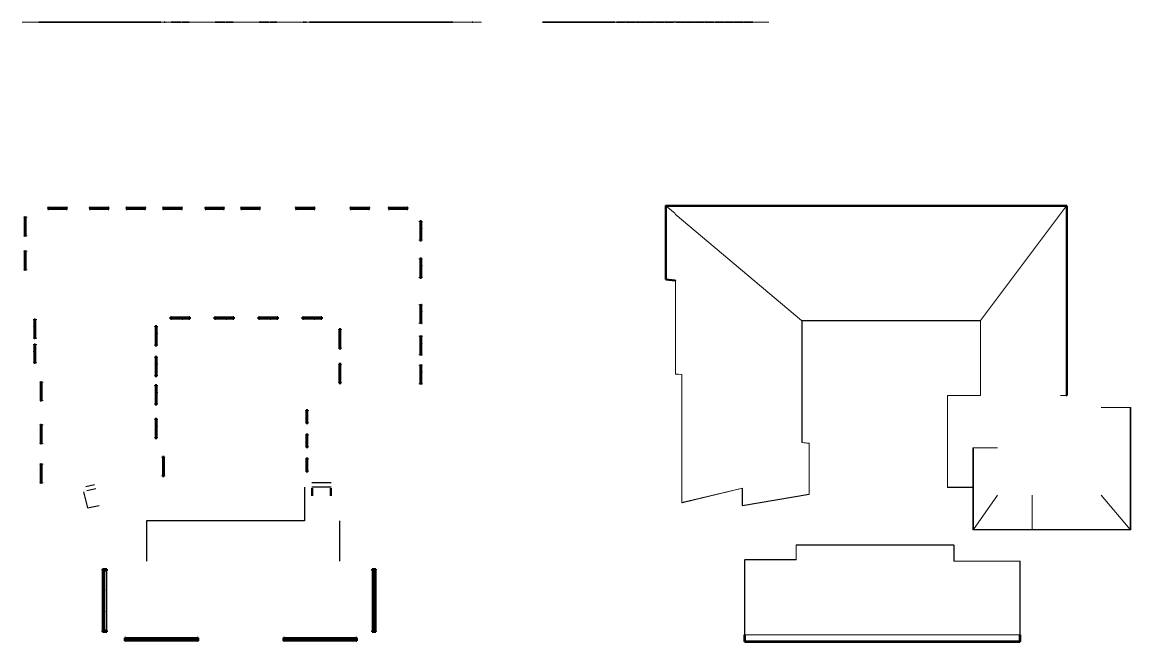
# Model space of a CAD drawing. Header units: inches. Extents: x -3048 to 2593, y -3508 to 2302.
# Drawn here: x -1541 to 2593, y -3508 to -1196 of the extents above; entities that cross this region are included whole.
import ezdxf

# ---------------------------------------------------------------- set-up
doc = ezdxf.new("R2010")
doc.units = ezdxf.units.IN
doc.header["$MEASUREMENT"] = 0
doc.linetypes.add('Dash 1_16_', pattern=[0.125, 0.0625, -0.0625])
for name, color, linetype, lineweight in [('A-CLNG', 13, 'Continuous', 30), ('A-DOOR', 31, 'Continuous', 30), ('A-DOOR-GLAZ', 31, 'Continuous', 50), ('A-FLOR', 140, 'Continuous', 30), ('A-GLAZ', 151, 'Continuous', 30), ('A-ROOF', 132, 'Continuous', 13), ('A-ROOF-MCUT', 132, 'Continuous', 50), ('A-ROOF-OTLN', 132, 'Continuous', 9), ('C-TOPO', 7, 'Dash 1_16_', 9)]:
    doc.layers.add(name, color=color, linetype=linetype, lineweight=lineweight)
doc.layers.get('A-DOOR').off()

# ---------------------------------------------------------------- blocks, each defined once
blk = doc.blocks.new('Double-Glass 1 - 72_ x 78_-129571-Level 2')
at = {"layer": 'A-DOOR-GLAZ', "color": 50}
for p, q in [((-35, -42.6), (-35, -13.8)), ((35, -13.8), (35, -42.6))]:
    blk.add_line(p, q, dxfattribs=at)
blk = doc.blocks.new('Golden Proportion - Wood 6_w-135343-Level 2')
at = {"layer": 'A-GLAZ', "color": 50, "lineweight": 50}
for p, q in [((-34.8, 3), (-36, 3)), ((-34.8, 1), (-34.8, 3)), ((-32.8, 2.5), (-34.8, 2.5)), ((-34.8, 2.5), (-34.8, 1)), ((-34.8, 1), (-32.8, 1)), ((-33.5, 1), (-34.8, 1)), ((-33.5, -3), (-33.5, 1)), ((-32.8, 1), (-32.8, 2.5)), ((-9.5, 2), (-32.8, 2)), ((-32.8, 2), (-32.8, 1.5)), ((-32.8, 1.5), (-9.5, 1.5)), ((-7.5, 2.5), (-9.5, 2.5)), ((-9.5, 2.5), (-9.5, 1)), ((-9.5, 1.5), (-9.5, 2)), ((-9.5, 1), (-7.5, 1)), ((-7.5, 1), (-7.5, 2.5)), ((32.7, 2), (-7.5, 2)), ((-7.5, 2), (-7.5, 1.5)), ((-7.5, 1.5), (32.7, 1.5)), ((34.7, 2.5), (32.7, 2.5)), ((32.7, 2.5), (32.7, 1)), ((32.7, 1.5), (32.7, 2)), ((32.7, 1), (34.7, 1)), ((34.7, 1), (33.5, 1)), ((33.5, 1), (33.5, -3)), ((34.7, 3), (34.7, 1)), ((36, 3), (34.7, 3)), ((34.7, 1), (34.7, 2.5)), ((-36, -3), (-33.5, -3)), ((33.5, -3), (36, -3))]:
    blk.add_line(p, q, dxfattribs=at)
at = {"layer": 'A-GLAZ', "color": 10}
for p, q in [((34.7, 3), (-34.8, 3)), ((-32.8, 2.5), (-9.5, 2.5)), ((-9.5, 1), (-32.8, 1)), ((-7.5, 2.5), (32.7, 2.5)), ((32.7, 1), (-7.5, 1)), ((-33.5, -3), (33.5, -3))]:
    blk.add_line(p, q, dxfattribs=at)
blk = doc.blocks.new('Golden Proportion - Wood 6_w-135604-Level 2')
at = {"layer": 'A-GLAZ', "color": 50, "lineweight": 50}
for p, q in [((-36, 3), (-33.5, 3)), ((-33.5, 3), (-33.5, -1)), ((33.5, 3), (36, 3)), ((33.5, -1), (33.5, 3)), ((-34.8, -3), (-36, -3)), ((-34.8, -1), (-32.8, -1)), ((-34.8, -2.5), (-34.8, -1)), ((-33.5, -1), (-34.8, -1)), ((-34.8, -1), (-34.8, -3)), ((-32.8, -2.5), (-34.8, -2.5)), ((-32.8, -1), (-32.8, -2.5)), ((-32.8, -2), (-32.8, -1.5)), ((-32.8, -1.5), (-9.5, -1.5)), ((-9.5, -2), (-32.8, -2)), ((-9.5, -1), (-7.5, -1)), ((-9.5, -2.5), (-9.5, -1)), ((-9.5, -1.5), (-9.5, -2)), ((-7.5, -2.5), (-9.5, -2.5)), ((-7.5, -1), (-7.5, -2.5)), ((-7.5, -2), (-7.5, -1.5)), ((-7.5, -1.5), (32.7, -1.5)), ((32.7, -2), (-7.5, -2)), ((32.7, -1), (34.7, -1)), ((32.7, -2.5), (32.7, -1)), ((32.7, -1.5), (32.7, -2)), ((34.7, -2.5), (32.7, -2.5)), ((34.7, -1), (33.5, -1)), ((34.7, -1), (34.7, -2.5)), ((34.7, -3), (34.7, -1)), ((36, -3), (34.7, -3))]:
    blk.add_line(p, q, dxfattribs=at)
at = {"layer": 'A-GLAZ', "color": 10}
for p, q in [((33.5, 3), (-33.5, 3)), ((-34.8, -3), (34.7, -3)), ((-32.8, -1), (-9.5, -1)), ((-9.5, -2.5), (-32.8, -2.5)), ((-7.5, -1), (32.7, -1)), ((32.7, -2.5), (-7.5, -2.5))]:
    blk.add_line(p, q, dxfattribs=at)
blk = doc.blocks.new('Windows 1 - Windows 1-126976-Level 2')
at = {"layer": 'A-GLAZ'}
h = blk.add_hatch(color=10, dxfattribs=at)
h.paths.add_polyline_path([(575, -524.2), (575, -516.2), (577, -516.2), (577, -507.5), (572, -507.5), (572, -524.2)], flags=0)
h.paths.add_polyline_path([(802.7, -524.2), (805.7, -524.2), (805.7, -507.5), (800.7, -507.5), (800.7, -516.2), (802.7, -516.2)], flags=0)
for points in [[(802.7, -517.5), (802.7, -517), (575, -517), (575, -517.5)], [(650, -518.2), (650, -516.2), (647, -516.2), (647, -518.2)], [(730.7, -518.2), (730.7, -516.2), (727.7, -516.2), (727.7, -518.2)]]:
    blk.add_hatch(color=10, dxfattribs=at).paths.add_polyline_path(points, flags=0)
at = {"layer": 'A-GLAZ', "color": 50, "lineweight": 50}
for p, q in [((577, -507.5), (572, -507.5)), ((572, -507.5), (572, -524.2)), ((572, -524.2), (575, -524.2)), ((575, -524.2), (575, -516.2)), ((575, -516.2), (577, -516.2)), ((802.7, -517), (575, -517)), ((575, -517), (575, -517.5)), ((575, -517.5), (802.7, -517.5)), ((577, -516.2), (577, -507.5)), ((650, -516.2), (647, -516.2)), ((647, -516.2), (647, -518.2)), ((647, -518.2), (650, -518.2)), ((650, -518.2), (650, -516.2)), ((730.7, -516.2), (727.7, -516.2)), ((727.7, -516.2), (727.7, -518.2)), ((727.7, -518.2), (730.7, -518.2)), ((730.7, -518.2), (730.7, -516.2)), ((805.7, -507.5), (800.7, -507.5)), ((800.7, -507.5), (800.7, -516.2)), ((800.7, -516.2), (802.7, -516.2)), ((802.7, -516.2), (802.7, -524.2)), ((802.7, -517.5), (802.7, -517)), ((802.7, -524.2), (805.7, -524.2)), ((805.7, -524.2), (805.7, -507.5))]:
    blk.add_line(p, q, dxfattribs=at)
at = {"layer": 'A-GLAZ', "color": 10}
for p, q in [((802.7, -524.2), (575, -524.2)), ((800.7, -507.5), (577, -507.5)), ((647, -516.2), (577, -516.2)), ((727.7, -516.2), (650, -516.2)), ((800.7, -516.2), (730.7, -516.2))]:
    blk.add_line(p, q, dxfattribs=at)
blk = doc.blocks.new('Windows 2 - Windows 2-128920-Level 2')
at = {"layer": 'A-GLAZ'}
h = blk.add_hatch(color=10, dxfattribs=at)
h.paths.add_polyline_path([(572, 481.4), (576, 481.4), (576, 489.4), (574, 489.4), (574, 495.4), (572, 495.4), (572, 487.8)], flags=0)
h.paths.add_polyline_path([(801.7, 481.4), (805.7, 481.4), (805.7, 495.4), (803.7, 495.4), (803.7, 489.4), (801.7, 489.4), (801.7, 487.8)], flags=0)
h.paths.add_polyline_path([(647, 488.4), (650, 488.4), (650, 490.4), (647, 490.4)], flags=0)
h.paths.add_polyline_path([(727.7, 488.4), (730.7, 488.4), (730.7, 490.4), (727.7, 490.4)], flags=0)
blk.add_hatch(color=10, dxfattribs=at).paths.add_polyline_path([(803.7, 489.1), (803.7, 489.6), (574, 489.6), (574, 489.1)], flags=0)
at = {"layer": 'A-GLAZ', "color": 50, "lineweight": 50}
for p, q in [((574, 495.4), (572, 495.4)), ((572, 495.4), (572, 481.4)), ((572, 481.4), (576, 481.4)), ((574, 489.4), (574, 495.4)), ((803.7, 489.6), (574, 489.6)), ((574, 489.6), (574, 489.1)), ((576, 489.4), (574, 489.4)), ((574, 489.1), (803.7, 489.1)), ((576, 481.4), (576, 489.4)), ((650, 490.4), (647, 490.4)), ((647, 490.4), (647, 488.4)), ((647, 488.4), (650, 488.4)), ((650, 488.4), (650, 490.4)), ((730.7, 490.4), (727.7, 490.4)), ((727.7, 490.4), (727.7, 488.4)), ((727.7, 488.4), (730.7, 488.4)), ((730.7, 488.4), (730.7, 490.4)), ((803.7, 489.4), (801.7, 489.4)), ((801.7, 489.4), (801.7, 481.4)), ((801.7, 481.4), (805.7, 481.4)), ((803.7, 495.4), (803.7, 489.4)), ((805.7, 495.4), (803.7, 495.4)), ((803.7, 489.1), (803.7, 489.6)), ((805.7, 481.4), (805.7, 495.4))]:
    blk.add_line(p, q, dxfattribs=at)
at = {"layer": 'A-GLAZ', "color": 10}
for p, q in [((574, 495.4), (803.7, 495.4)), ((576, 481.4), (801.7, 481.4))]:
    blk.add_line(p, q, dxfattribs=at)
blk = doc.blocks.new('Golden Proportion - Wood 6_w-136416-Level 2')
at = {"layer": 'A-GLAZ', "color": 50, "lineweight": 50}
for p, q in [((-34.8, 3), (-36, 3)), ((-36, 3), (-36, -3)), ((-34.8, 1), (-34.8, 3)), ((-32.8, 2.5), (-34.8, 2.5)), ((-34.8, 2.5), (-34.8, 1)), ((-34.8, 1), (-32.8, 1)), ((-33.5, 1), (-34.8, 1)), ((-33.5, -3), (-33.5, 1)), ((-32.8, 1), (-32.8, 2.5)), ((-9.5, 2), (-32.8, 2)), ((-32.8, 2), (-32.8, 1.5)), ((-32.8, 1.5), (-9.5, 1.5)), ((-7.5, 2.5), (-9.5, 2.5)), ((-9.5, 2.5), (-9.5, 1)), ((-9.5, 1.5), (-9.5, 2)), ((-9.5, 1), (-7.5, 1)), ((-7.5, 1), (-7.5, 2.5)), ((32.7, 2), (-7.5, 2)), ((-7.5, 2), (-7.5, 1.5)), ((-7.5, 1.5), (32.7, 1.5)), ((34.7, 2.5), (32.7, 2.5)), ((32.7, 2.5), (32.7, 1)), ((32.7, 1.5), (32.7, 2)), ((32.7, 1), (34.7, 1)), ((34.7, 1), (33.5, 1)), ((33.5, 1), (33.5, -3)), ((34.7, 3), (34.7, 1)), ((36, 3), (34.7, 3)), ((34.7, 1), (34.7, 2.5)), ((36, -3), (36, 3)), ((-36, -3), (-33.5, -3)), ((33.5, -3), (36, -3))]:
    blk.add_line(p, q, dxfattribs=at)
at = {"layer": 'A-GLAZ', "color": 10}
for p, q in [((34.7, 3), (-34.8, 3)), ((-32.8, 2.5), (-9.5, 2.5)), ((-9.5, 1), (-32.8, 1)), ((-7.5, 2.5), (32.7, 2.5)), ((32.7, 1), (-7.5, 1)), ((-33.5, -3), (33.5, -3))]:
    blk.add_line(p, q, dxfattribs=at)
blk = doc.blocks.new('Golden Proportion - Wood 4_w-136637-Level 2')
at = {"layer": 'A-GLAZ', "color": 50, "lineweight": 50}
for p, q in [((-22.8, 3), (-24, 3)), ((-24, 3), (-24, -3)), ((-22.8, 1), (-22.8, 3)), ((-20.8, 2.5), (-22.8, 2.5)), ((-22.8, 2.5), (-22.8, 1)), ((-22.8, 1), (-20.8, 1)), ((-21.5, 1), (-22.8, 1)), ((-21.5, -3), (-21.5, 1)), ((-20.8, 1), (-20.8, 2.5)), ((-6.7, 2), (-20.8, 2)), ((-20.8, 2), (-20.8, 1.5)), ((-20.8, 1.5), (-6.7, 1.5)), ((-4.7, 2.5), (-6.7, 2.5)), ((-6.7, 2.5), (-6.7, 1)), ((-6.7, 1.5), (-6.7, 2)), ((-6.7, 1), (-4.7, 1)), ((-4.7, 1), (-4.7, 2.5)), ((20.7, 2), (-4.7, 2)), ((-4.7, 2), (-4.7, 1.5)), ((-4.7, 1.5), (20.7, 1.5)), ((22.7, 2.5), (20.7, 2.5)), ((20.7, 2.5), (20.7, 1)), ((20.7, 1.5), (20.7, 2)), ((20.7, 1), (22.7, 1)), ((22.7, 1), (21.5, 1)), ((21.5, 1), (21.5, -3)), ((22.7, 3), (22.7, 1)), ((24, 3), (22.7, 3)), ((22.7, 1), (22.7, 2.5)), ((24, -3), (24, 3)), ((-24, -3), (-21.5, -3)), ((21.5, -3), (24, -3))]:
    blk.add_line(p, q, dxfattribs=at)
at = {"layer": 'A-GLAZ', "color": 10}
for p, q in [((22.7, 3), (-22.8, 3)), ((-20.8, 2.5), (-6.7, 2.5)), ((-6.7, 1), (-20.8, 1)), ((-4.7, 2.5), (20.7, 2.5)), ((20.7, 1), (-4.7, 1)), ((-21.5, -3), (21.5, -3))]:
    blk.add_line(p, q, dxfattribs=at)
blk = doc.blocks.new('Golden Proportion - Wood 6_w-V1-Level 2')
at = {"layer": 'A-GLAZ', "color": 50, "lineweight": 50}
for p, q in [((-34.8, 3), (-36, 3)), ((-36, 3), (-36, -3)), ((-34.8, 1), (-34.8, 3)), ((-32.8, 2.5), (-34.8, 2.5)), ((-34.8, 2.5), (-34.8, 1)), ((-34.8, 1), (-32.8, 1)), ((-33.5, 1), (-34.8, 1)), ((-33.5, -3), (-33.5, 1)), ((-32.8, 1), (-32.8, 2.5)), ((-9.5, 2), (-32.8, 2)), ((-32.8, 2), (-32.8, 1.5)), ((-32.8, 1.5), (-9.5, 1.5)), ((-7.5, 2.5), (-9.5, 2.5)), ((-9.5, 2.5), (-9.5, 1)), ((-9.5, 1.5), (-9.5, 2)), ((-9.5, 1), (-7.5, 1)), ((-7.5, 1), (-7.5, 2.5)), ((32.7, 2), (-7.5, 2)), ((-7.5, 2), (-7.5, 1.5)), ((-7.5, 1.5), (32.7, 1.5)), ((34.7, 2.5), (32.7, 2.5)), ((32.7, 2.5), (32.7, 1)), ((32.7, 1.5), (32.7, 2)), ((32.7, 1), (34.7, 1)), ((34.7, 1), (33.5, 1)), ((33.5, 1), (33.5, -3)), ((34.7, 3), (34.7, 1)), ((36, 3), (34.7, 3)), ((34.7, 1), (34.7, 2.5)), ((36, -3), (36, 3)), ((-36, -3), (-33.5, -3)), ((33.5, -3), (36, -3))]:
    blk.add_line(p, q, dxfattribs=at)
at = {"layer": 'A-GLAZ', "color": 10}
for p, q in [((34.7, 3), (-34.8, 3)), ((-32.8, 2.5), (-9.5, 2.5)), ((-9.5, 1), (-32.8, 1)), ((-7.5, 2.5), (32.7, 2.5)), ((32.7, 1), (-7.5, 1)), ((-33.5, -3), (33.5, -3))]:
    blk.add_line(p, q, dxfattribs=at)

msp = doc.modelspace()

# ---------------------------------------------------------------- hatches: boundary and pattern name
at = {"layer": 'A-GLAZ'}
h = msp.add_hatch(color=10, dxfattribs=at)
h.paths.add_polyline_path([(-1158.1, -3504), (-1156.1, -3504), (-1156.1, -3497), (-1154.8, -3497), (-1154.8, -3492), (-1158.1, -3492)], flags=0)
h.paths.add_polyline_path([(-888.4, -3497), (-887.1, -3497), (-887.1, -3504), (-885.1, -3504), (-885.1, -3492), (-888.4, -3492)], flags=0)
for points in [[(-1156.1, -3497.3), (-887.1, -3497.3), (-887.1, -3496.8), (-1156.1, -3496.8)], [(-564.5, -3497.3), (-295.5, -3497.3), (-295.5, -3496.8), (-564.5, -3496.8)]]:
    msp.add_hatch(color=10, dxfattribs=at).paths.add_polyline_path(points, flags=0)
h = msp.add_hatch(color=10, dxfattribs=at)
h.paths.add_polyline_path([(-566.5, -3504), (-564.5, -3504), (-564.5, -3497), (-563.2, -3497), (-563.2, -3492), (-566.5, -3492)], flags=0)
h.paths.add_polyline_path([(-296.8, -3492), (-296.8, -3497), (-295.5, -3497), (-295.5, -3504), (-293.5, -3504), (-293.5, -3492)], flags=0)

# ---------------------------------------------------------------- linework, layer by layer
at = {"layer": 'A-CLNG', "extrusion": (0, -1, 6.12323e-17)}
for p, q in [((-1024.8, -1195.9, 110.4), (-1459.8, -1195.9, 110.4)), ((-1459.8, -1195.9, 107.4), (-1024.8, -1195.9, 107.4)), ((-469.3, -1195.9, 110.4), (64.5, -1195.9, 110.4)), ((64.5, -1195.9, 107.4), (-469.3, -1195.9, 107.4))]:
    msp.add_line(p, q, dxfattribs=at)
at = {"layer": 'A-CLNG', "extrusion": (0, -1, 6.12323e-17), "elevation": 1195.9}
for points in [[(556.7, 42.3), (398.6, 42.3), (398.6, 45.3), (556.7, 45.3)], [(668.9, 42.3), (576.3, 42.3), (576.3, 45.3), (668.9, 45.3)]]:
    msp.add_lwpolyline(points, close=True, dxfattribs=at)
at = {"layer": 'A-FLOR', "extrusion": (0, -1, 6.12323e-17)}
for p, q in [((-1024.8, -1195.9, 119.5), (-1459.8, -1195.9, 119.5)), ((-1024.8, -1195.9, 116.5), (-1459.8, -1195.9, 116.5)), ((-469.3, -1195.9, 119.5), (64.5, -1195.9, 119.5)), ((64.5, -1195.9, 116.5), (-469.3, -1195.9, 116.5)), ((706.4, -1195.9, 47.6), (688.5, -1195.9, 47.6)), ((724.5, -1195.9, 41), (705.6, -1195.9, 41)), ((705.6, -1195.9, 41), (705.6, -1195.9, 45.9)), ((705.6, -1195.9, 45.9), (706.4, -1195.9, 47)), ((706.4, -1195.9, 47), (706.4, -1195.9, 47.6)), ((742.5, -1195.9, 34.4), (723.5, -1195.9, 34.4)), ((723.5, -1195.9, 34.4), (723.5, -1195.9, 39.3)), ((723.5, -1195.9, 39.3), (724.5, -1195.9, 40.2)), ((724.5, -1195.9, 40.2), (724.5, -1195.9, 41)), ((760.4, -1195.9, 27.6), (741.4, -1195.9, 27.6)), ((741.4, -1195.9, 27.6), (741.4, -1195.9, 32.7)), ((741.4, -1195.9, 32.7), (742.5, -1195.9, 33.6)), ((742.5, -1195.9, 33.6), (742.5, -1195.9, 34.4)), ((778.5, -1195.9, 21), (759.5, -1195.9, 21)), ((759.5, -1195.9, 21), (759.5, -1195.9, 25.9)), ((759.5, -1195.9, 25.9), (760.4, -1195.9, 26.9)), ((760.4, -1195.9, 26.9), (760.4, -1195.9, 27.6)), ((796.4, -1195.9, 14.4), (777.5, -1195.9, 14.4)), ((777.5, -1195.9, 14.4), (777.5, -1195.9, 19.3)), ((777.5, -1195.9, 19.3), (778.5, -1195.9, 20.3)), ((778.5, -1195.9, 20.3), (778.5, -1195.9, 21)), ((814.6, -1195.9, 7.7), (795.4, -1195.9, 7.7)), ((795.4, -1195.9, 7.7), (795.4, -1195.9, 12.7)), ((795.4, -1195.9, 12.7), (796.4, -1195.9, 13.5)), ((796.4, -1195.9, 13.5), (796.4, -1195.9, 14.4)), ((868.5, -1195.9, 0.9), (813.5, -1195.9, 0.9)), ((813.5, -1195.9, 0.9), (813.5, -1195.9, 6)), ((813.5, -1195.9, 6), (814.6, -1195.9, 6.9)), ((814.6, -1195.9, 6.9), (814.6, -1195.9, 7.7)), ((886, -1195.9, -5.7), (867.5, -1195.9, -5.7)), ((867.5, -1195.9, -5.7), (867.5, -1195.9, -0.8)), ((867.5, -1195.9, -0.8), (868.5, -1195.9, 0.3)), ((868.5, -1195.9, 0.3), (868.5, -1195.9, 0.9)), ((904.6, -1195.9, -12.3), (885.6, -1195.9, -12.3)), ((885.6, -1195.9, -12.3), (885.6, -1195.9, -7.4)), ((885.6, -1195.9, -7.4), (886.5, -1195.9, -6.3)), ((886.5, -1195.9, -6.3), (886, -1195.9, -5.7)), ((922.5, -1195.9, -18.9), (903.5, -1195.9, -18.9)), ((903.5, -1195.9, -18.9), (903.5, -1195.9, -14)), ((903.5, -1195.9, -14), (904.6, -1195.9, -13.2)), ((904.6, -1195.9, -13.2), (904.6, -1195.9, -12.3)), ((940.4, -1195.9, -25.7), (921.5, -1195.9, -25.7)), ((921.5, -1195.9, -25.7), (921.5, -1195.9, -20.8)), ((921.5, -1195.9, -20.8), (922.5, -1195.9, -19.8)), ((922.5, -1195.9, -19.8), (922.5, -1195.9, -18.9)), ((939.6, -1195.9, -27.5), (940.4, -1195.9, -26.4)), ((958.6, -1195.9, -32.4), (939.6, -1195.9, -32.4)), ((939.6, -1195.9, -32.4), (939.6, -1195.9, -27.5)), ((940.4, -1195.9, -26.4), (940.4, -1195.9, -25.7)), ((976.5, -1195.9, -39), (957.5, -1195.9, -39)), ((957.5, -1195.9, -39), (957.5, -1195.9, -34.1)), ((957.5, -1195.9, -34.1), (958.6, -1195.9, -33)), ((958.6, -1195.9, -33), (958.6, -1195.9, -32.4)), ((994.6, -1195.9, -45.6), (975.4, -1195.9, -45.6)), ((975.4, -1195.9, -45.6), (975.4, -1195.9, -40.7)), ((975.4, -1195.9, -40.7), (976.5, -1195.9, -39.8)), ((976.5, -1195.9, -39.8), (976.5, -1195.9, -39)), ((1012.5, -1195.9, -52.4), (993.6, -1195.9, -52.4)), ((993.6, -1195.9, -52.4), (993.6, -1195.9, -47.5)), ((993.6, -1195.9, -47.5), (994.6, -1195.9, -46.4)), ((994.6, -1195.9, -46.4), (994.6, -1195.9, -45.6)), ((1030.5, -1195.9, -59), (1011.5, -1195.9, -59)), ((1011.5, -1195.9, -59), (1011.5, -1195.9, -54.1)), ((1011.5, -1195.9, -54.1), (1012.5, -1195.9, -53.1)), ((1012.5, -1195.9, -53.1), (1012.5, -1195.9, -52.4)), ((1029.6, -1195.9, -65.6), (1029.6, -1195.9, -60.7)), ((1029.6, -1195.9, -60.7), (1030.5, -1195.9, -59.7)), ((1030.5, -1195.9, -59.7), (1030.5, -1195.9, -59))]:
    msp.add_line(p, q, dxfattribs=at)
at = {"layer": 'A-FLOR'}
for p, q in [((-1304.1, -2927.9), (-1271, -2920)), ((-488.8, -2930.4), (-488.8, -3056.7)), ((-461, -2913.2), (-389, -2913.2)), ((-389, -2930.4), (-461, -2930.4)), ((-1312.5, -2947.7), (-1297.8, -3007.1)), ((-1267, -2936.8), (-1300, -2944.7)), ((-1297.8, -3007.1), (-1254.1, -2999.5)), ((-488.8, -3056.7), (-1077.1, -3056.7)), ((-1077.1, -3056.7), (-1077.1, -3206.7)), ((-357, -3206.7), (-357, -3056.7))]:
    msp.add_line(p, q, dxfattribs=at)
at = {"layer": 'A-FLOR', "extrusion": (0, -1, 6.12323e-17), "elevation": 1195.9}
for points in [[(-1479.2, -12.5), (-1024.8, -12.5), (-1024.8, -0.6), (-1479.2, -0.6)], [(-469.3, -0.6), (64.5, -0.6), (64.5, -12.5), (-469.3, -12.5)], [(668.9, 51.3), (398.6, 51.3), (398.6, 54.3), (668.9, 54.3)]]:
    msp.add_lwpolyline(points, close=True, dxfattribs=at)
at = {"layer": 'A-GLAZ', "color": 50, "lineweight": 50}
for p, q in [((-1158.1, -3492), (-1158.1, -3504)), ((-1154.8, -3492), (-1158.1, -3492)), ((-1158.1, -3504), (-1156.1, -3504)), ((-887.1, -3496.8), (-1156.1, -3496.8)), ((-1156.1, -3504), (-1156.1, -3496.8)), ((-1156.1, -3497), (-1154.8, -3497)), ((-1156.1, -3497.3), (-887.1, -3497.3)), ((-1154.8, -3497), (-1154.8, -3492)), ((-885.1, -3492), (-888.4, -3492)), ((-888.4, -3492), (-888.4, -3497)), ((-888.4, -3497), (-887.1, -3497)), ((-887.1, -3496.8), (-887.1, -3504)), ((-887.1, -3504), (-885.1, -3504)), ((-885.1, -3504), (-885.1, -3492)), ((-566.5, -3492), (-566.5, -3504)), ((-563.2, -3492), (-566.5, -3492)), ((-566.5, -3504), (-564.5, -3504)), ((-295.5, -3496.8), (-564.5, -3496.8)), ((-564.5, -3504), (-564.5, -3496.8)), ((-564.5, -3497), (-563.2, -3497)), ((-564.5, -3497.3), (-295.5, -3497.3)), ((-563.2, -3497), (-563.2, -3492)), ((-293.5, -3492), (-296.8, -3492)), ((-296.8, -3492), (-296.8, -3497)), ((-296.8, -3497), (-295.5, -3497)), ((-295.5, -3496.8), (-295.5, -3504)), ((-295.5, -3504), (-293.5, -3504)), ((-293.5, -3504), (-293.5, -3492))]:
    msp.add_line(p, q, dxfattribs=at)
at = {"layer": 'A-GLAZ', "color": 10}
for p, q in [((-1156.1, -3504), (-887.1, -3504)), ((-888.4, -3492), (-1154.8, -3492)), ((-564.5, -3504), (-295.5, -3504)), ((-296.8, -3492), (-563.2, -3492))]:
    msp.add_line(p, q, dxfattribs=at)
at = {"layer": 'A-GLAZ', "extrusion": (0, -1, 6.12323e-17), "elevation": 1195.9}
for points in [[(-1476.2, 155.4), (-1473.2, 155.4), (-1473.2, 200), (-1476.2, 200)], [(-1476.2, 34.2), (-1473.2, 34.2), (-1473.2, 78.8), (-1476.2, 78.8)], [(-1442.9, 158.6), (-1416.9, 158.6), (-1416.9, 197), (-1442.9, 197)], [(-1413.9, 158.6), (-1377, 158.6), (-1377, 197), (-1413.9, 197)], [(-1287, 158.6), (-1261, 158.6), (-1261, 197), (-1287, 197)], [(-1258, 197), (-1220.8, 197), (-1220.8, 158.6), (-1258, 158.6)], [(-1150.9, 158.6), (-1124.8, 158.6), (-1124.8, 197), (-1150.9, 197)], [(-1121.9, 197), (-1084.7, 197), (-1084.7, 158.6), (-1121.9, 158.6)], [(-1011.4, 155.4), (-1008.4, 155.4), (-1008.4, 200), (-1011.4, 200)], [(-948, 197), (-985.1, 197), (-985.1, 158.6), (-948, 158.6)], [(-919, 158.6), (-945, 158.6), (-945, 197), (-919, 197)], [(-783.9, 197), (-821.1, 197), (-821.1, 158.6), (-783.9, 158.6)], [(-754.9, 158.6), (-781, 158.6), (-781, 197), (-754.9, 197)], [(-620.1, 197), (-657.2, 197), (-657.2, 158.6), (-620.1, 158.6)], [(-591.1, 158.6), (-617.1, 158.6), (-617.1, 197), (-591.1, 197)], [(-485.7, 155.4), (-482.7, 155.4), (-482.7, 185), (-485.7, 185)], [(-314.8, 197), (-289, 197), (-289, 158.6), (-314.8, 158.6)], [(-285.8, 158.6), (-248.9, 158.6), (-248.9, 197), (-285.8, 197)], [(-171.9, 197), (-145.9, 197), (-145.9, 158.6), (-171.9, 158.6)], [(-142.9, 158.6), (-105.8, 158.6), (-105.8, 197), (-142.9, 197)], [(136.6, 310.3), (138.7, 310.3), (138.7, 286.1), (136.6, 286.1)], [(428.4, 93.3), (454.5, 93.3), (454.5, 131.9), (428.4, 131.9)], [(674.2, 164.3), (707.1, 164.3), (707.1, 181.8), (674.2, 181.8)], [(710.7, 164.3), (743.5, 164.3), (743.5, 181.8), (710.7, 181.8)], [(746.9, 164.3), (780, 164.3), (780, 181.8), (746.9, 181.8)], [(783.4, 164.3), (816.5, 164.3), (816.5, 181.8), (783.4, 181.8)], [(819.9, 164.3), (853, 164.3), (853, 181.8), (819.9, 181.8)], [(856.4, 164.3), (889.2, 164.3), (889.2, 181.8), (856.4, 181.8)], [(896.1, 224.3), (929.1, 224.3), (929.1, 241.8), (896.1, 241.8)], [(932.3, 224.3), (965.4, 224.3), (965.4, 241.8), (932.3, 241.8)], [(968.6, 224.3), (1001.7, 224.3), (1001.7, 241.8), (968.6, 241.8)], [(1005.1, 224.3), (1038.1, 224.3), (1038.1, 241.8), (1005.1, 241.8)], [(1041.3, 224.3), (1074.4, 224.3), (1074.4, 241.8), (1041.3, 241.8)], [(1077.6, 224.3), (1110.7, 224.3), (1110.7, 241.8), (1077.6, 241.8)], [(1113.9, 224.3), (1146.9, 224.3), (1146.9, 241.8), (1113.9, 241.8)], [(1150.1, 224.3), (1183.2, 224.3), (1183.2, 241.8), (1150.1, 241.8)]]:
    msp.add_lwpolyline(points, close=True, dxfattribs=at)
for points in [[(-488.7, 197), (-493, 197), (-493, 158.6), (-488.7, 158.6)], [(398.6, 131.9), (425.5, 131.9), (425.5, 93.3), (398.6, 93.3)], [(556.7, 131.9), (552.4, 131.9), (552.4, 93.3), (556.7, 93.3)]]:
    msp.add_lwpolyline(points, dxfattribs=at)
at = {"layer": 'A-ROOF', "extrusion": (0, -1, 6.12323e-17)}
for p, q in [((-1539.1, -1195.9, 329.5), (-1541.2, -1195.9, 317.9)), ((-1541.2, -1195.9, 317.9), (-1005.4, -1195.9, 222.8)), ((-302.7, -1195.9, 329.5), (-1539.1, -1195.9, 329.5)), ((-1005.4, -1195.9, 234.7), (-1539, -1195.9, 330)), ((-1031.7, -1195.9, 239.4), (-365.7, -1195.9, 239.4)), ((-1005.4, -1195.9, 222.8), (-1005.4, -1195.9, 234.7)), ((-408.5, -1195.9, 227.5), (-1005.4, -1195.9, 227.5)), ((-302.7, -1195.9, 245.2), (-488.7, -1195.9, 192.9)), ((-346.2, -1195.9, 233), (-346.2, -1195.9, 119.5)), ((-283.2, -1195.9, 520.6), (64.5, -1195.9, 499.2)), ((64.5, -1195.9, 492.8), (-283.2, -1195.9, 514.2)), ((-64.6, -1195.9, 224.9), (-64.6, -1195.9, 119.5)), ((83.9, -1195.9, 498), (86.9, -1195.9, 497.8)), ((86.9, -1195.9, 491.4), (83.9, -1195.9, 491.6)), ((86.9, -1195.9, 497.8), (86.9, -1195.9, 491.4)), ((398.6, -1195.9, -65.6), (1242.4, -1195.9, -65.6)), ((398.6, -1195.9, 264.4), (709.1, -1195.9, 264.4)), ((670.8, -1195.9, 174.4), (398.6, -1195.9, 174.4)), ((398.6, -1195.9, 162.4), (637.1, -1195.9, 162.4)), ((670.8, -1195.9, 171.8), (556.7, -1195.9, 139.8)), ((556.7, -1195.9, 139.8), (556.7, -1195.9, 127.9)), ((556.7, -1195.9, 127.9), (670.8, -1195.9, 159.9)), ((655.2, -1195.9, 197), (742.7, -1195.9, 306.4)), ((655.2, -1195.9, 197), (892.7, -1195.9, 197)), ((892.7, -1195.9, 185), (655.2, -1195.9, 185)), ((655.2, -1195.9, 185), (655.2, -1195.9, 197)), ((670.8, -1195.9, 159.9), (670.8, -1195.9, 171.8)), ((742.7, -1195.9, 306.4), (862.8, -1195.9, 306.4)), ((742.9, -1195.9, 591.4), (742.7, -1195.9, 588.4)), ((1129.5, -1195.9, 567.5), (742.9, -1195.9, 591.4)), ((862.8, -1195.9, 257.1), (862.8, -1195.9, 366.4)), ((862.8, -1195.9, 366.4), (1129.2, -1195.9, 366.4)), ((1129.2, -1195.9, 366.4), (1216.7, -1195.9, 257.1)), ((1129.2, -1195.9, 564.5), (1129.5, -1195.9, 567.5))]:
    msp.add_line(p, q, dxfattribs=at)
at = {"layer": 'A-ROOF'}
for p, q in [((893.8, -1910.3), (859, -1880.8)), ((2352.9, -1880.8), (2032.4, -2309.3)), ((2352.9, -2588.9), (2352.9, -1880.8)), ((893.8, -1911.6), (1364.2, -2309.3)), ((859, -2155.7), (895, -2158.9)), ((895, -2158.9), (895, -2507.6)), ((1364.2, -2309.3), (2032.4, -2309.3)), ((1365.8, -2764.5), (1365.8, -2310.1)), ((2032.4, -2309.3), (2032.4, -2588.9)), ((895, -2507.6), (919, -2509.7)), ((919, -2509.7), (919, -2987.7)), ((2031.6, -2588.9), (1909.3, -2588.9)), ((1909.3, -2588.9), (1909.3, -2930.4)), ((2329.9, -2588.9), (2352.9, -2588.9)), ((2592.5, -2632.9), (2481.9, -2632.9)), ((2590.6, -2632.9), (2590.6, -3087.9)), ((1392.8, -2767.5), (1365.8, -2764.5)), ((1392.8, -2957), (1392.8, -2767.5)), ((2095.4, -2783.9), (2003.4, -2783.9)), ((2005.4, -2783.9), (2005.4, -3087.9)), ((919, -2987.7), (1144, -2933.7)), ((1144, -2934.5), (1144, -2999.5)), ((1909.3, -2930.4), (2003.4, -2930.4)), ((1144, -2999.5), (1392.8, -2957)), ((2095.4, -2960.4), (2005.4, -3087.9)), ((2224.4, -2960.4), (2224.4, -3087.9)), ((2481.9, -2960.4), (2590.6, -3087.9)), ((2005.4, -3087.9), (2590.6, -3087.9)), ((1932.9, -3147), (1345.3, -3147)), ((1345.3, -3147), (1345.3, -3200.2)), ((1932.9, -3206), (1932.9, -3147)), ((1345.3, -3201), (1153, -3201)), ((1153, -3201), (1153, -3481.3)), ((2179.1, -3206.7), (1932.9, -3206.7)), ((2179.1, -3481.3), (2179.1, -3206.7)), ((2179.1, -3481.3), (1153, -3481.3))]:
    msp.add_line(p, q, dxfattribs=at)
at = {"layer": 'A-ROOF', "extrusion": (0, -1, 6.12323e-17), "elevation": 1195.9}
msp.add_lwpolyline([(-488.7, 192.9), (-488.7, 204.9), (-302.7, 257.1), (-302.7, 245.2)], dxfattribs=at)
for points in [[(83.9, 564.5), (84.1, 567.5), (-302.4, 591.4), (-302.7, 588.4)], [(83.9, 431.6), (171.4, 322.2), (171.4, 310.3), (83.9, 419.5)], [(862.8, 245), (1216.7, 245), (1216.7, 257.1), (862.8, 257.1)]]:
    msp.add_lwpolyline(points, close=True, dxfattribs=at)
at = {"layer": 'A-ROOF-MCUT'}
for p, q in [((858.2, -1880.8), (858.2, -2155.7)), ((858.2, -1880.8), (2353.6, -1881.6)), ((859, -2155.7), (859, -1880.1)), ((2353.6, -1880.8), (859, -1880.1)), ((2353.6, -2588.9), (2353.6, -1880.8)), ((858.2, -2155.7), (859, -2155.7)), ((859, -2155.7), (858.9, -2156.4)), ((858.9, -2156.4), (893.8, -2159.5)), ((893.8, -2159.5), (893.8, -2158.7)), ((2352.9, -2588.9), (2353.6, -2588.9)), ((1153, -3481.3), (1152.3, -3481.3)), ((1152.3, -3481.3), (1152.3, -3506.8)), ((2179.9, -3506.8), (1152.3, -3506.8)), ((1153, -3507.5), (1153, -3481.3)), ((1153, -3507.5), (2179.1, -3507.5)), ((2179.9, -3481.3), (2179.1, -3481.3)), ((2179.1, -3481.3), (2179.1, -3507.5)), ((2179.9, -3506.8), (2179.9, -3481.3))]:
    msp.add_line(p, q, dxfattribs=at)
at = {"layer": 'A-ROOF-OTLN'}
for p, q in [((893.8, -2159.5), (894.9, -2159.6)), ((894.2, -2159.5), (894.2, -2507.6)), ((895, -2158.9), (894.9, -2159.6)), ((1364.2, -2310.1), (2032.4, -2310.1)), ((1366.5, -2764.5), (1366.5, -2310.1)), ((2031.6, -2309.3), (2031.6, -2588.9)), ((895, -2507.6), (894.2, -2507.6)), ((894.9, -2508.4), (895, -2507.6)), ((894.9, -2508.4), (918.9, -2510.5)), ((918.2, -2510.4), (918.2, -2987.7)), ((919, -2509.7), (918.9, -2510.5)), ((1908.6, -2588.9), (2032.4, -2588.9)), ((1908.6, -2588.9), (1908.6, -2930.4)), ((2031.6, -2588.2), (1909.3, -2588.2)), ((1909.3, -2931.2), (1909.3, -2588.2)), ((2591.4, -2632.9), (2591.4, -3088.6)), ((2592.5, -3089.8), (2592.5, -2632.9)), ((1365.8, -2764.5), (1365.9, -2763.7)), ((1366.5, -2764.5), (1365.8, -2764.5)), ((1392.9, -2766.7), (1366.5, -2763.8)), ((1392.9, -2766.7), (1392.8, -2767.5)), ((1392.8, -2767.5), (1393.5, -2767.5)), ((1393.5, -2957), (1393.5, -2767.5)), ((2003.4, -3089.8), (2003.4, -2783.9)), ((2004.6, -2783.9), (2004.6, -3088.6)), ((919.2, -2988.4), (1144.2, -2934.4)), ((1143.3, -2934.6), (1143.3, -2999.5)), ((1144, -2933.7), (1144.2, -2934.4)), ((1909.3, -2930.4), (1908.6, -2930.4)), ((1909.3, -2931.2), (2003.4, -2931.2)), ((1144.1, -3000.3), (1392.9, -2957.7)), ((1392.8, -2957), (1392.9, -2957.7)), ((1393.5, -2957), (1392.8, -2957)), ((919, -2987.7), (918.2, -2987.7)), ((919.2, -2988.4), (919, -2987.7)), ((1144, -2999.5), (1143.3, -2999.5)), ((1144.1, -3000.3), (1144, -2999.5)), ((2592.5, -3089.8), (2003.4, -3089.8)), ((2004.6, -3088.6), (2591.4, -3088.6)), ((1344.6, -3147), (1344.6, -3200.2)), ((1344.6, -3147), (1933.6, -3147)), ((1345.3, -3201), (1345.3, -3146.2)), ((1932.9, -3146.2), (1345.3, -3146.2)), ((1932.9, -3146.2), (1932.9, -3206.7)), ((1933.6, -3206), (1933.6, -3147)), ((1152.3, -3201), (1152.3, -3481.3)), ((1152.3, -3201), (1153, -3201)), ((1153, -3201), (1153, -3200.2)), ((1345.3, -3200.2), (1153, -3200.2)), ((2179.1, -3206), (1932.9, -3206)), ((2179.1, -3206), (2179.1, -3206.7)), ((2179.1, -3206.7), (2179.9, -3206.7)), ((2179.9, -3481.3), (2179.9, -3206.7))]:
    msp.add_line(p, q, dxfattribs=at)
at = {"layer": 'C-TOPO', "extrusion": (0, -1, 6.12323e-17)}
msp.add_arc((-730.5, -3886.3, 1195.9), 4015.3, 86.5475, 93.9256, dxfattribs=at)

# ---------------------------------------------------------------- block references
at = {"layer": 'A-DOOR'}
msp.add_blockref('Double-Glass 1 - 72_ x 78_-129571-Level 2', (-425, -2920.6), dxfattribs=at)
at = {"layer": 'A-GLAZ'}
for p in [(-1409.9, -1890.6), (-1253.9, -1890.6), (-1117.8, -1890.6), (-981.1, -1890.6), (-823.5, -1890.6), (-690, -1890.6), (-486, -1890.6), (-282, -1890.6), (-139, -1890.6)]:
    msp.add_blockref('Golden Proportion - Wood 6_w-135343-Level 2', p, dxfattribs=at)
for name, p, rotation in [('Golden Proportion - Wood 6_w-135604-Level 2', (-1529.4, -1958.6), 270), ('Golden Proportion - Wood 6_w-V1-Level 2', (-55, -1974.6), 270), ('Golden Proportion - Wood 6_w-135604-Level 2', (-1529.4, -2084.6), 270), ('Golden Proportion - Wood 6_w-V1-Level 2', (-55, -2113.4), 270), ('Golden Proportion - Wood 6_w-135343-Level 2', (-55, -2284.6), 270), ('Golden Proportion - Wood 6_w-135604-Level 2', (-1493.4, -2340.3), 270), ('Golden Proportion - Wood 6_w-136416-Level 2', (-952.1, -2299.6), 180), ('Golden Proportion - Wood 6_w-136416-Level 2', (-788.1, -2299.6), 180), ('Golden Proportion - Wood 6_w-136416-Level 2', (-624.1, -2299.6), 180), ('Golden Proportion - Wood 6_w-136416-Level 2', (-460.1, -2299.6), 180), ('Golden Proportion - Wood 6_w-136416-Level 2', (-1042.1, -2366.1), 270), ('Golden Proportion - Wood 6_w-136416-Level 2', (-356, -2377.6), 89.99999999999999), ('Golden Proportion - Wood 6_w-135604-Level 2', (-1493.4, -2432.6), 270), ('Golden Proportion - Wood 6_w-135343-Level 2', (-55, -2402.6), 270), ('Golden Proportion - Wood 6_w-136416-Level 2', (-1042.1, -2480.1), 270), ('Golden Proportion - Wood 6_w-136416-Level 2', (-356, -2506.9), 89.99999999999999), ('Golden Proportion - Wood 6_w-135343-Level 2', (-55, -2509.9), 270), ('Golden Proportion - Wood 6_w-135343-Level 2', (-1469.4, -2573.1), 89.99999999999999), ('Golden Proportion - Wood 6_w-136416-Level 2', (-1042.1, -2586.2), 270), ('Golden Proportion - Wood 4_w-136637-Level 2', (-479, -2667.6), 89.99999999999999), ('Golden Proportion - Wood 6_w-136416-Level 2', (-1042.1, -2712.2), 270), ('Golden Proportion - Wood 6_w-135343-Level 2', (-1469.4, -2732.7), 89.99999999999999), ('Golden Proportion - Wood 4_w-136637-Level 2', (-479, -2757.6), 89.99999999999999), ('Golden Proportion - Wood 6_w-135343-Level 2', (-1469.4, -2879.8), 89.99999999999999), ('Golden Proportion - Wood 6_w-136416-Level 2', (-1015.1, -2853.7), 270), ('Golden Proportion - Wood 4_w-136637-Level 2', (-479, -2847.6), 89.99999999999999), ('Windows 1 - Windows 1-126976-Level 2', (-718.1, -2665), 270), ('Windows 2 - Windows 2-128920-Level 2', (-718.1, -2665), 270)]:
    msp.add_blockref(name, p, dxfattribs=dict(at, rotation=rotation))

doc.saveas('drawing.dxf')
